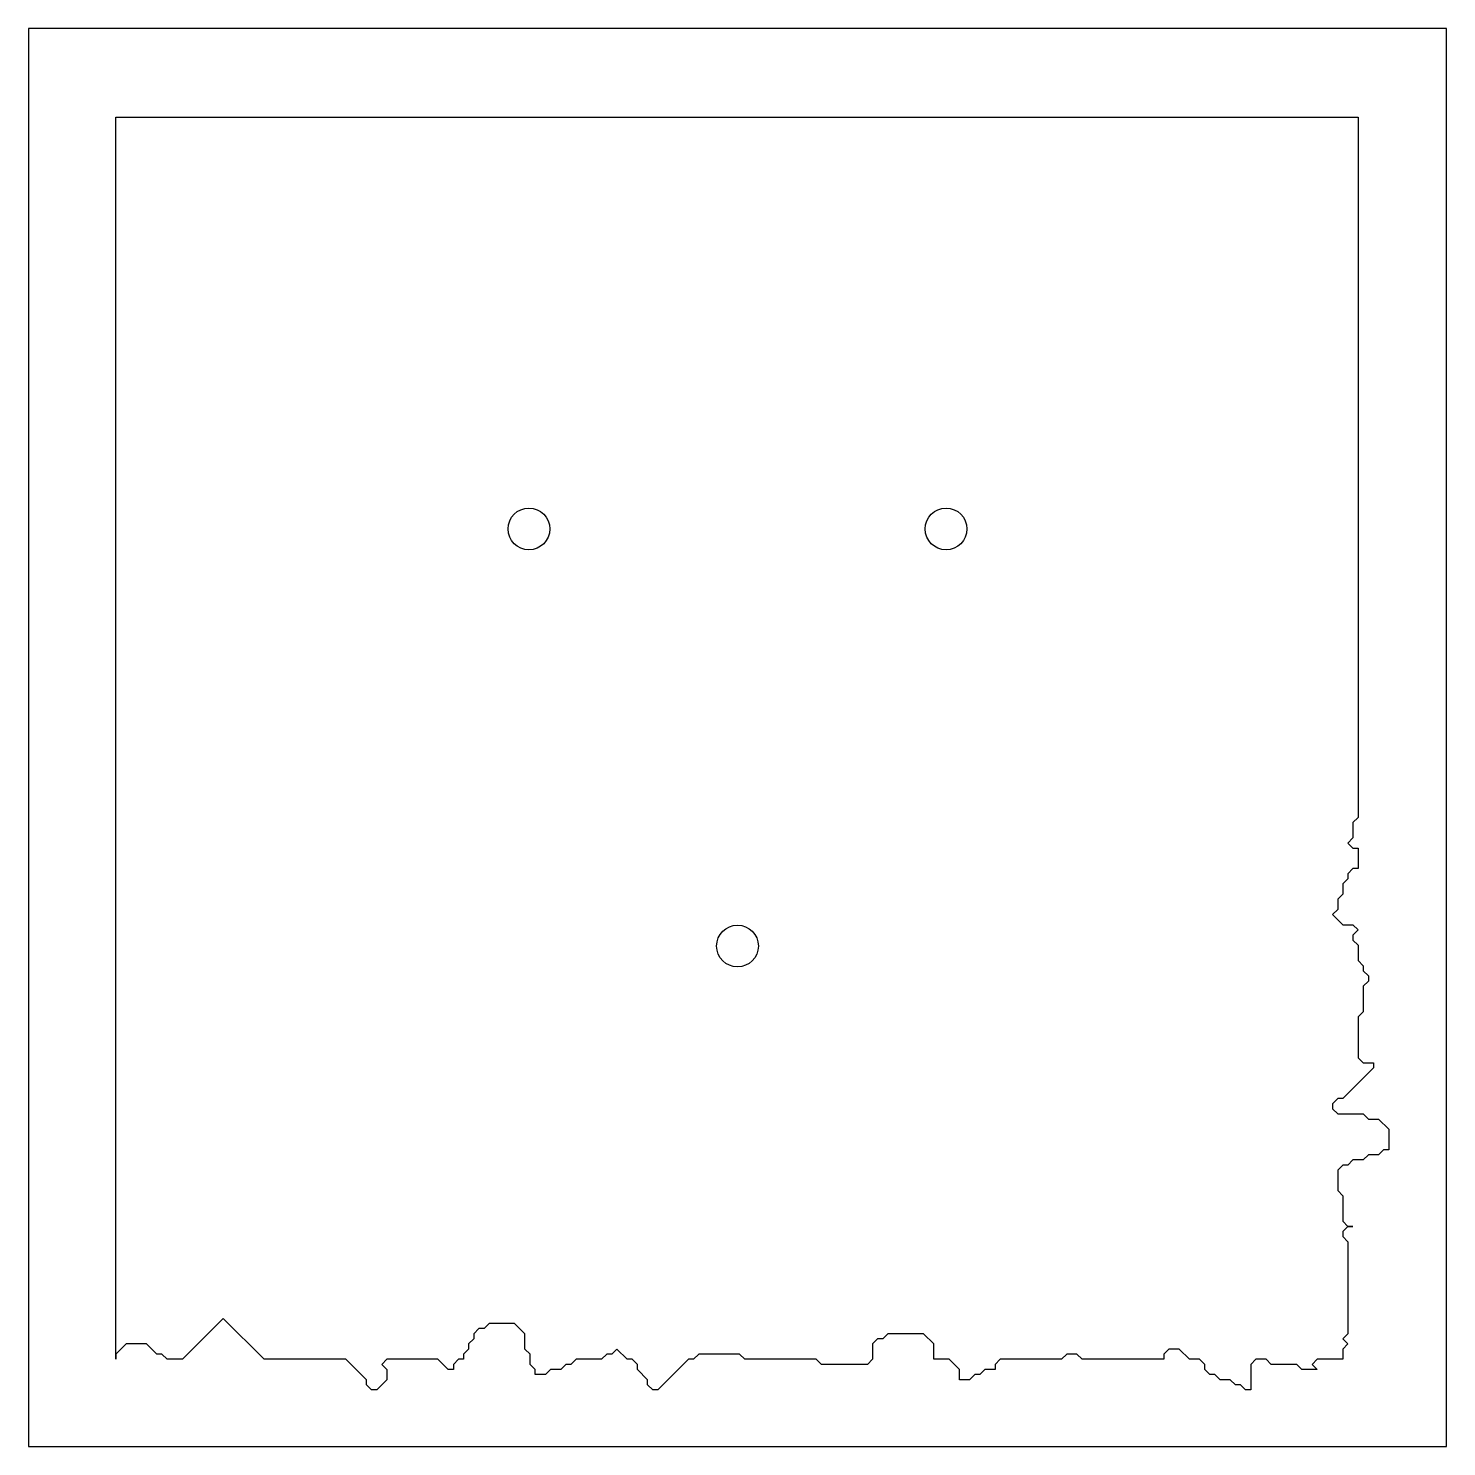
# Model space of a CAD drawing. Header units: metres. Extents: x -20 to 320, y 880 to 1220.
import ezdxf

# ---------------------------------------------------------------- set-up
doc = ezdxf.new("R2010")
doc.units = ezdxf.units.M

msp = doc.modelspace()

# ---------------------------------------------------------------- linework, layer by layer
at = {"layer": 'CIRCLES'}
for centre in [(100, 1100), (200, 1100), (150, 1000)]:
    msp.add_circle(centre, 5, dxfattribs=at)
at = {"layer": 'CONTOUR_1'}
msp.add_lwpolyline([(62.27, 893.58), (61.05, 894.81), (61.05, 896.04), (56.14, 900.94), (36.54, 900.94), (26.73, 910.74), (16.93, 900.94), (13.25, 900.94), (12.03, 902.16), (10.8, 902.16), (8.35, 904.61), (3.45, 904.61), (1, 902.16), (1, 900.94), (1, 1198.71), (298.78, 1198.71), (298.78, 1030.83), (297.55, 1029.61), (297.55, 1025.93), (296.33, 1024.7), (297.55, 1023.48), (298.78, 1023.48), (298.78, 1018.58), (297.55, 1018.58), (296.33, 1017.35), (296.33, 1016.13), (295.1, 1014.9), (295.1, 1012.45), (293.88, 1011.22), (293.88, 1008.77), (292.65, 1007.55), (295.1, 1005.1), (297.55, 1005.1), (298.78, 1003.87), (297.55, 1002.65), (297.55, 1001.42), (298.78, 1000.2), (298.78, 996.52), (300, 995.29), (300, 994.07), (301.23, 992.84), (301.23, 991.62), (300, 990.39), (300, 984.27), (298.78, 983.04), (298.78, 973.24), (300, 972.01), (302.45, 972.01), (302.45, 970.79), (295.1, 963.43), (293.88, 963.43), (292.65, 962.21), (292.65, 960.98), (293.88, 959.76), (300, 959.76), (301.23, 958.53), (303.68, 958.53), (306.13, 956.08), (306.13, 951.18), (304.9, 951.18), (303.68, 949.95), (301.23, 949.95), (300, 948.73), (297.55, 948.73), (296.33, 947.5), (295.1, 947.5), (293.88, 946.28), (293.88, 941.38), (295.1, 940.15), (295.1, 934.02), (296.33, 932.8), (297.55, 932.8), (296.33, 932.8), (295.1, 931.57), (295.1, 930.35), (296.33, 929.12), (296.33, 907.06), (295.1, 905.84), (296.33, 904.61), (295.1, 903.39), (295.1, 900.94), (288.97, 900.94), (287.75, 899.71), (288.97, 898.49), (285.3, 898.49), (284.07, 899.71), (277.95, 899.71), (276.72, 900.94), (274.27, 900.94), (273.04, 899.71), (273.04, 893.58), (271.82, 893.58), (270.59, 894.81), (269.37, 894.81), (268.14, 896.04), (265.69, 896.04), (264.47, 897.26), (263.24, 897.26), (262.01, 898.49), (262.01, 899.71), (260.79, 900.94), (258.34, 900.94), (255.89, 903.39), (253.44, 903.39), (252.21, 902.16), (252.21, 900.94), (232.6, 900.94), (231.38, 902.16), (228.93, 902.16), (227.7, 900.94), (213, 900.94), (211.77, 899.71), (211.77, 898.49), (209.32, 898.49), (208.1, 897.26), (206.87, 897.26), (205.65, 896.04), (203.19, 896.04), (203.19, 898.49), (200.74, 900.94), (197.07, 900.94), (197.07, 904.61), (194.62, 907.06), (186.04, 907.06), (184.81, 905.84), (183.59, 905.84), (182.36, 904.61), (182.36, 900.94), (181.14, 899.71), (170.11, 899.71), (168.88, 900.94), (151.73, 900.94), (150.5, 902.16), (140.7, 902.16), (139.47, 900.94), (138.25, 900.94), (130.89, 893.58), (129.67, 893.58), (128.44, 894.81), (128.44, 896.04), (125.99, 898.49), (125.99, 899.71), (124.77, 900.94), (123.54, 900.94), (121.09, 903.39), (119.87, 902.16), (118.64, 902.16), (117.41, 900.94), (111.29, 900.94), (110.06, 899.71), (108.84, 899.71), (107.61, 898.49), (105.16, 898.49), (103.94, 897.26), (101.48, 897.26), (101.48, 898.49), (100.26, 899.71), (100.26, 902.16), (99.03, 903.39), (99.03, 907.06), (96.58, 909.51), (90.46, 909.51), (89.23, 908.29), (88, 908.29), (86.78, 907.06), (86.78, 905.84), (85.55, 904.61), (85.55, 903.39), (84.33, 902.16), (84.33, 900.94), (83.1, 900.94), (81.88, 899.71), (81.88, 898.49), (80.65, 898.49), (78.2, 900.94), (65.95, 900.94), (64.72, 899.71), (65.95, 898.49), (65.95, 896.04), (63.5, 893.58), (62.27, 893.58)], close=True, dxfattribs=at)
at = {"layer": 'FRAME'}
msp.add_lwpolyline([(-20, 880), (320, 880), (320, 1220), (-20, 1220), (-20, 880)], close=True, dxfattribs=at)

doc.saveas('drawing.dxf')
